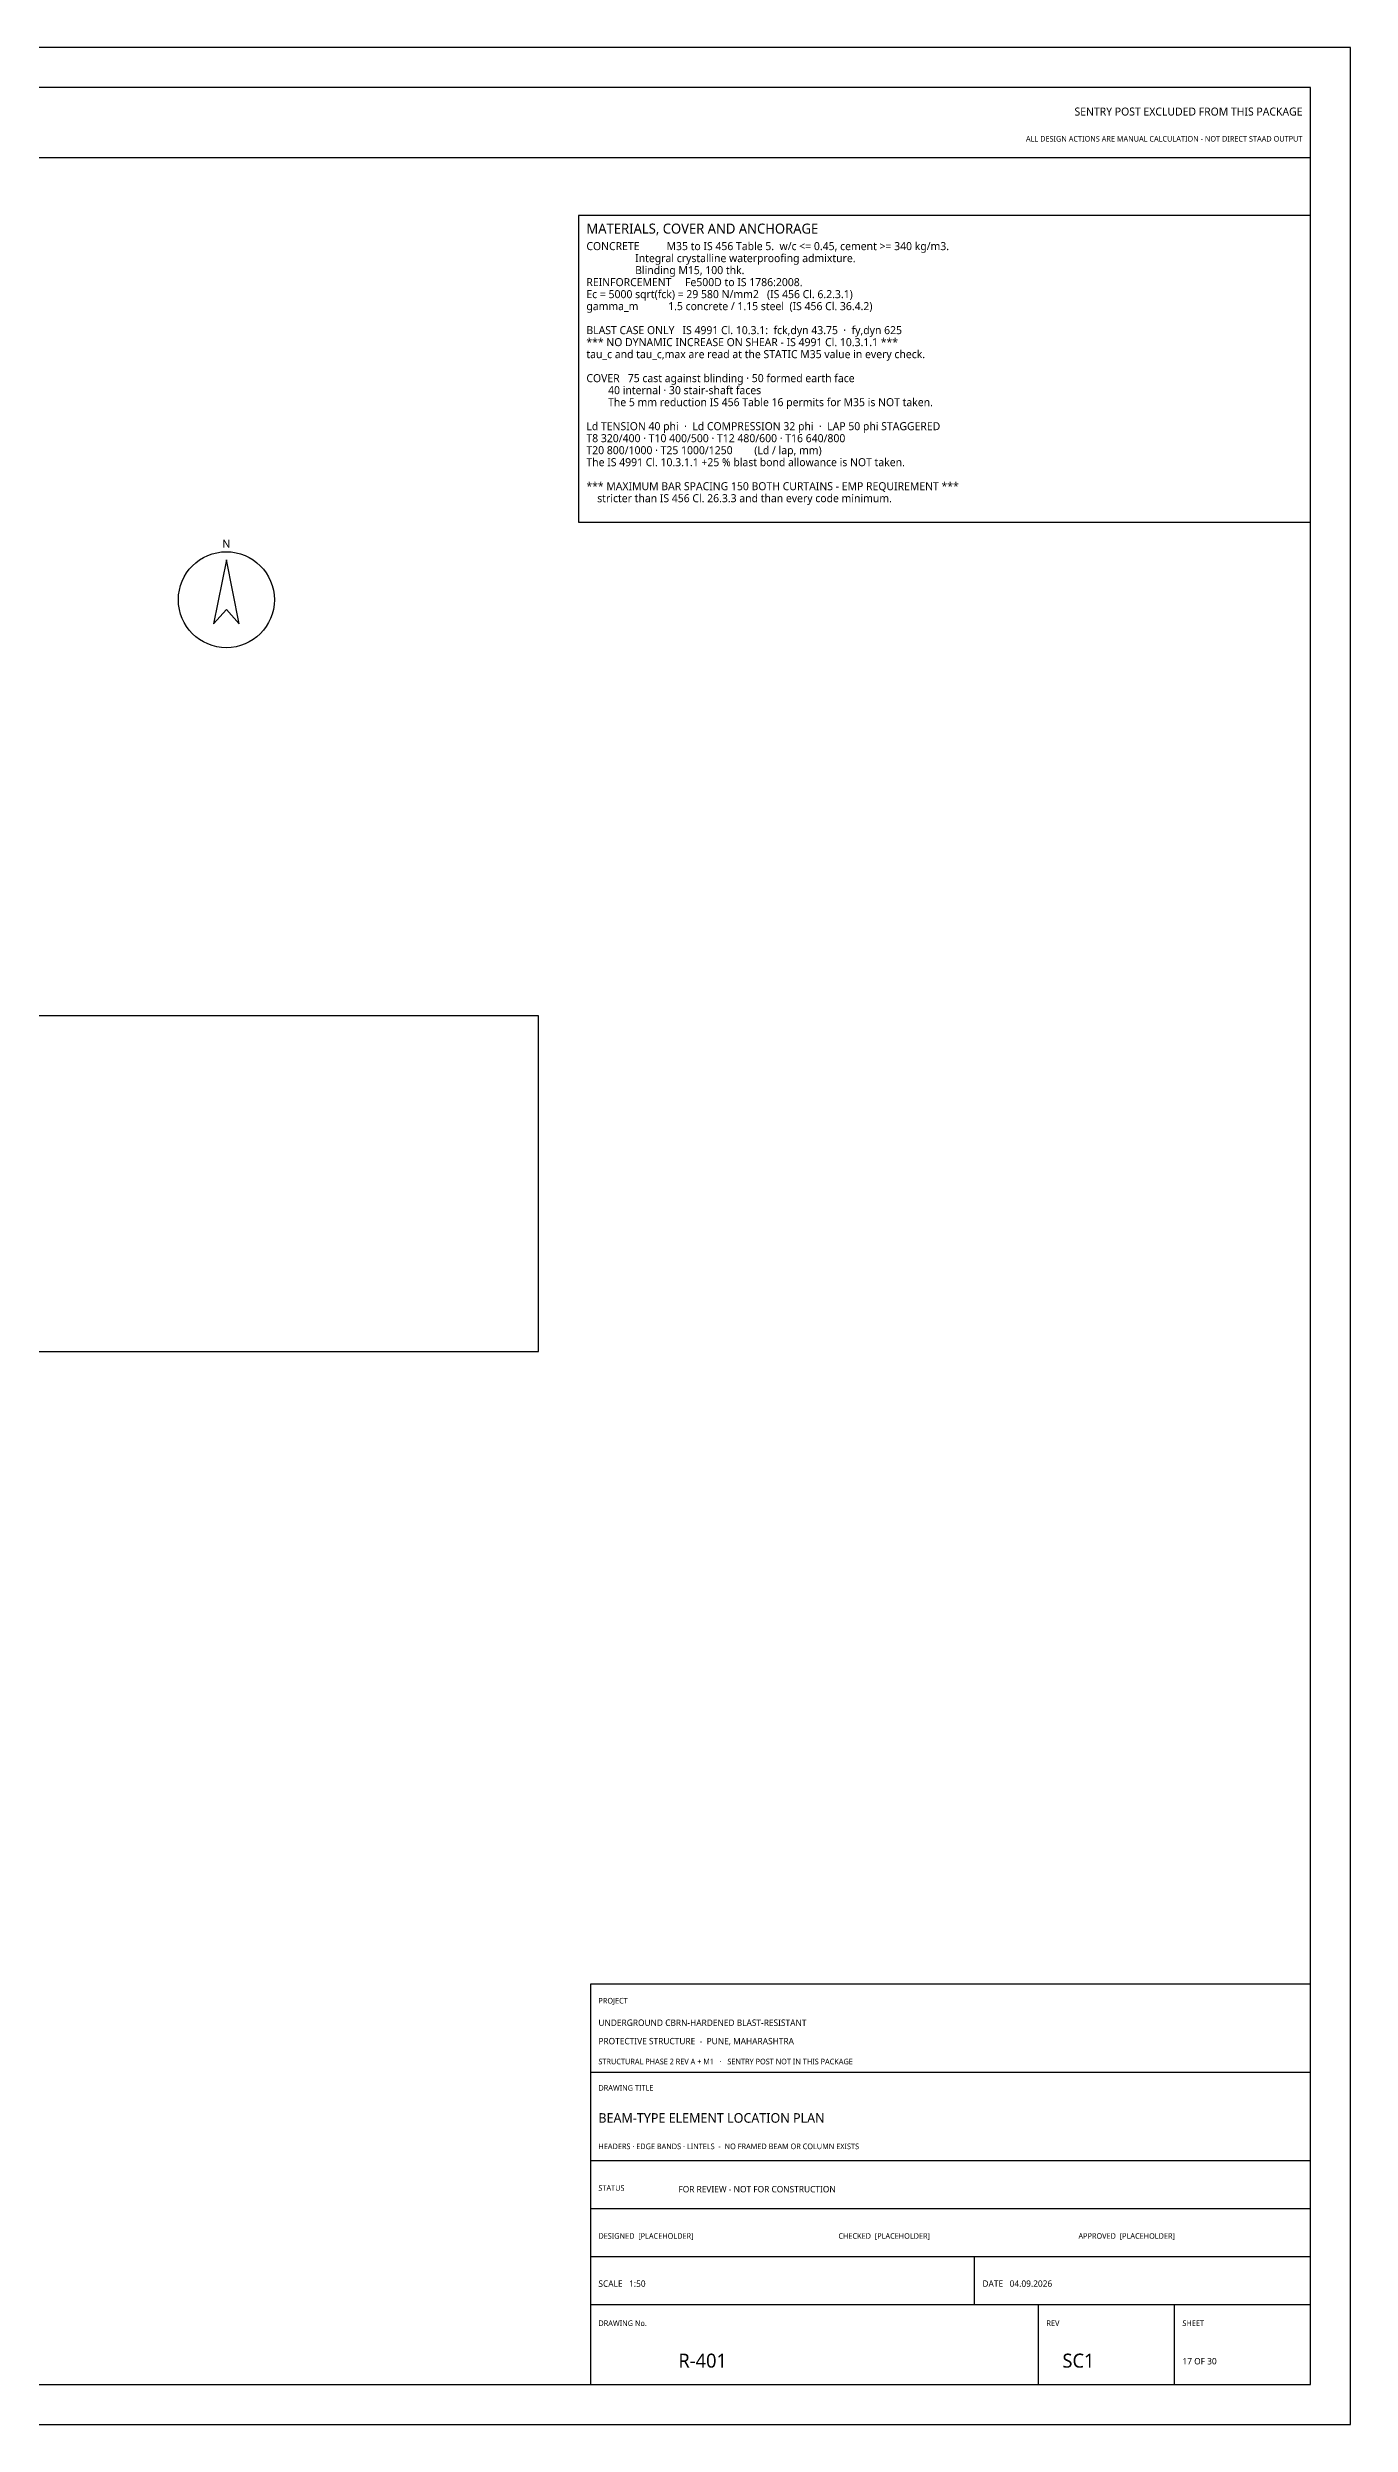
# Model space of a CAD drawing. Header units: millimetres. Extents: x 0 to 841, y 0 to 594.
# Drawn here: x 515 to 841, y 0 to 594 of the extents above; entities that cross this region are included whole.
import ezdxf
from ezdxf.enums import TextEntityAlignment as Align

# ---------------------------------------------------------------- set-up
doc = ezdxf.new("R2010")
doc.units = ezdxf.units.MM
for name, color, linetype in [('S-BLAST', 1, 'Continuous'), ('S-NOTE', 7, 'Continuous'), ('S-TITLE', 7, 'Continuous')]:
    doc.layers.add(name, color=color, linetype=linetype)
doc.styles.add('OpenSans', font='OpenSans-Regular.ttf')

# ---------------------------------------------------------------- blocks, each defined once
blk = doc.blocks.new('NORTH')
at = {"layer": 'S-TITLE'}
blk.add_lwpolyline([(0, 10), (-3.2, -6), (0, -2.4), (3.2, -6), (0, 10)], close=True, dxfattribs=at)
blk.add_circle((0, 0), 12, dxfattribs=at)

msp = doc.modelspace()

# ---------------------------------------------------------------- linework, layer by layer
at = {"layer": 'S-TITLE'}
for p, q in [((10, 566.5), (831, 566.5)), ((651, 88), (831, 88)), ((651, 66), (831, 66)), ((651, 54), (831, 54)), ((651, 42), (831, 42)), ((747, 30), (747, 42)), ((651, 30), (831, 30)), ((763, 10), (763, 30)), ((797, 10), (797, 30))]:
    msp.add_line(p, q, dxfattribs=at)
for points in [[(0, 0), (841, 0), (841, 594), (0, 594)], [(10, 10), (831, 10), (831, 584), (10, 584)], [(648, 475.375), (831, 475.375), (831, 552), (648, 552)], [(376, 268.175), (638, 268.175), (638, 352), (376, 352)], [(651, 10), (831, 10), (831, 110), (651, 110)]]:
    msp.add_lwpolyline(points, close=True, dxfattribs=at)

# ---------------------------------------------------------------- block references
msp.add_blockref('NORTH', (560, 456), dxfattribs=at)

# ---------------------------------------------------------------- texts
at = {"layer": 'S-BLAST', "style": 'OpenSans'}
for s, height, p in [('SENTRY POST EXCLUDED FROM THIS PACKAGE', 2, (829, 577)), ('ALL DESIGN ACTIONS ARE MANUAL CALCULATION - NOT DIRECT STAAD OUTPUT', 1.4, (829, 570.5))]:
    msp.add_text(s, height=height, dxfattribs=at).set_placement(p, align=Align.RIGHT)
msp.add_text('FOR REVIEW - NOT FOR CONSTRUCTION', height=1.6, dxfattribs=at).set_placement((673, 58))
at = {"layer": 'S-NOTE', "style": 'OpenSans'}
for s, p in [('CONCRETE          M35 to IS 456 Table 5.  w/c <= 0.45, cement >= 340 kg/m3.', (650, 543.375)), ('                  Integral crystalline waterproofing admixture.', (650, 540.375)), ('REINFORCEMENT     Fe500D to IS 1786:2008.', (650, 534.375)), ('                  Blinding M15, 100 thk.', (650, 537.375)), ('gamma_m           1.5 concrete / 1.15 steel  (IS 456 Cl. 36.4.2)', (650, 528.375)), ('Ec = 5000 sqrt(fck) = 29 580 N/mm2   (IS 456 Cl. 6.2.3.1)', (650, 531.375)), ('BLAST CASE ONLY   IS 4991 Cl. 10.3.1:  fck,dyn 43.75  ·  fy,dyn 625', (650, 522.375)), ('tau_c and tau_c,max are read at the STATIC M35 value in every check.', (650, 516.375)), ('*** NO DYNAMIC INCREASE ON SHEAR - IS 4991 Cl. 10.3.1.1 ***', (650, 519.375)), ('COVER   75 cast against blinding · 50 formed earth face', (650, 510.375)), ('        The 5 mm reduction IS 456 Table 16 permits for M35 is NOT taken.', (650, 504.375)), ('        40 internal · 30 stair-shaft faces', (650, 507.375)), ('Ld TENSION 40 phi  ·  Ld COMPRESSION 32 phi  ·  LAP 50 phi STAGGERED', (650, 498.375)), ('T8 320/400 · T10 400/500 · T12 480/600 · T16 640/800', (650, 495.375)), ('T20 800/1000 · T25 1000/1250        (Ld / lap, mm)', (650, 492.375)), ('The IS 4991 Cl. 10.3.1.1 +25 % blast bond allowance is NOT taken.', (650, 489.375)), ('*** MAXIMUM BAR SPACING 150 BOTH CURTAINS - EMP REQUIREMENT ***', (650, 483.375)), ('    stricter than IS 456 Cl. 26.3.3 and than every code minimum.', (650, 480.375))]:
    msp.add_text(s, height=2, dxfattribs=at).set_placement(p)
at = {"layer": 'S-TITLE', "style": 'OpenSans'}
for s, height, p in [('MATERIALS, COVER AND ANCHORAGE', 2.5, (650, 547.5)), ('PROJECT', 1.4, (653, 105.2)), ('UNDERGROUND CBRN-HARDENED BLAST-RESISTANT', 1.6, (653, 99.6)), ('PROTECTIVE STRUCTURE  -  PUNE, MAHARASHTRA', 1.6, (653, 95)), ('STRUCTURAL PHASE 2 REV A + M1   ·   SENTRY POST NOT IN THIS PACKAGE', 1.4, (653, 90)), ('DRAWING TITLE', 1.4, (653, 83.4)), ('BEAM-TYPE ELEMENT LOCATION PLAN', 2.4, (653, 75.4)), ('HEADERS · EDGE BANDS · LINTELS  -  NO FRAMED BEAM OR COLUMN EXISTS', 1.4, (653, 68.8)), ('STATUS', 1.4, (653, 58.4)), ('DESIGNED  [PLACEHOLDER]', 1.4, (653, 46.4)), ('CHECKED  [PLACEHOLDER]', 1.4, (713, 46.4)), ('APPROVED  [PLACEHOLDER]', 1.4, (773, 46.4)), ('SCALE   1:50', 1.6, (653, 34.4)), ('DATE   04.09.2026', 1.6, (749, 34.4)), ('DRAWING No.', 1.4, (653, 24.6)), ('REV', 1.4, (765, 24.6)), ('SHEET', 1.4, (799, 24.6)), ('R-401', 3.5, (673, 14.2)), ('SC1', 3.5, (769, 14.2)), ('17 OF 30', 1.6, (799, 15))]:
    msp.add_text(s, height=height, dxfattribs=at).set_placement(p)
msp.add_text('N', height=2, dxfattribs=at).set_placement((560, 470), align=Align.MIDDLE_CENTER)

doc.saveas('drawing.dxf')
